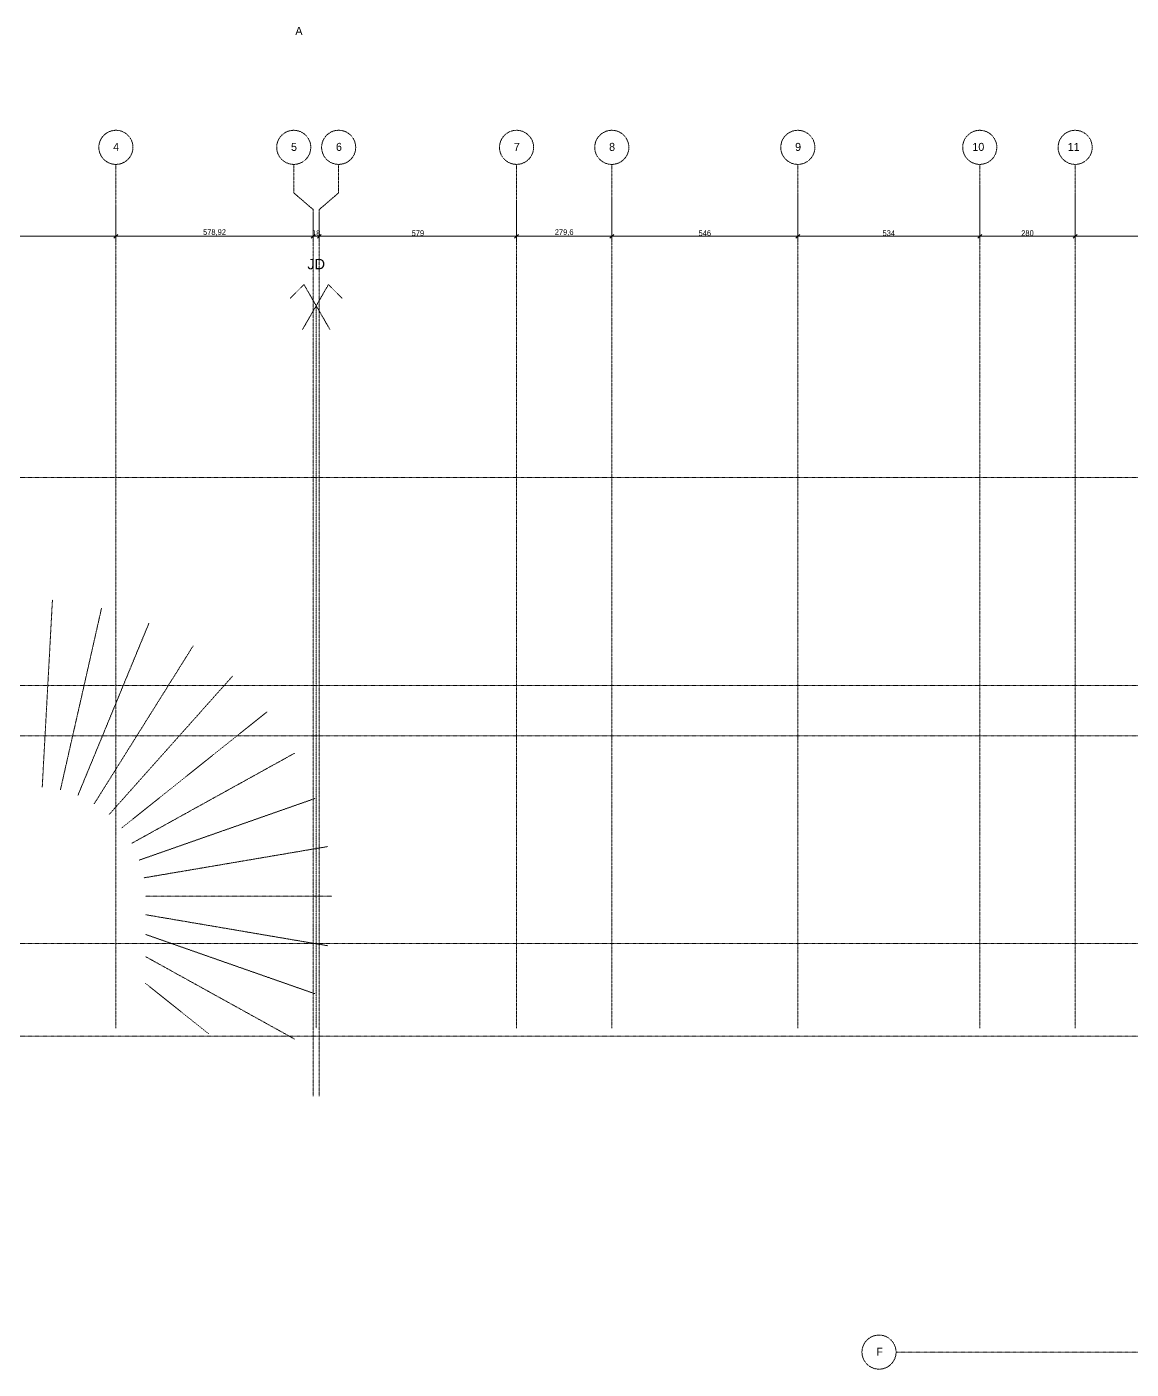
# Model space of a CAD drawing. Header units: millimetres. Extents: x -26249 to 60250, y -21218 to 23336.
# Drawn here: x -23416 to -20175, y 18874 to 22814 of the extents above; entities that cross this region are included whole.
import ezdxf

# ---------------------------------------------------------------- set-up
doc = ezdxf.new("R2010")
doc.units = ezdxf.units.MM
for name, pattern in [('AXES', [50.8, 31.75, -6.35, 6.35, -6.35]), ('Style de ligne -1', [0.41664, 0.20828, -0.20836]), ('Style de ligne -11', [0.347222, 0.20828, -0.138942]), ('Style de ligne -6', [1.04164, 0.625, -0.20828, 0.06943, -0.13893]), ('VW-01', [0.41656, 0.20828, -0.20828])]:
    doc.linetypes.add(name, pattern=pattern)
for name, color, linetype, lineweight in [('01_tram_axes', 10, 'AXES', 9), ('B Général', 7, 'Continuous', 5), ('C ANNOTATIONS-cotation', 7, 'Continuous', 5), ('C ANNOTATIONS-texte', 7, 'Continuous', 5)]:
    doc.layers.add(name, color=color, linetype=linetype, lineweight=lineweight)
doc.layers.add('C ANNOTATIONS-axes horizontaux', color=1, linetype='Style de ligne -1', lineweight=13, true_color=0xff0000)
doc.styles.add('Arial', font='arial.ttf')
doc.styles.add('Eurostile', font='')
doc.styles.get('Eurostile').set_extended_font_data('Eurostile')
doc.dimstyles.new('Arch', dxfattribs={"dimtxt": 20.229601, "dimasz": 11.224121, "dimexe": 15.875, "dimexo": 7.9375, "dimgap": 7.9375, "dimtad": 1, "dimdec": 1, "dimtxsty": 'Arial', "dimblk": 'VW_SLASH-1', "dimblk1": 'VW_SLASH-1', "dimblk2": 'VW_SLASH-1', "dimcen": 0, "dimdle": 7.9375, "dimazin": 0, "dimtfac": 1, "dimtdec": 1, "dimtix": 1, "dimtmove": 0, "dimatfit": 0, "dimldrblk": 'VW_FILLEDARROW-1', "dimfxl": 1, "dimfrac": 2, "dimtolj": 1, "dimarcsym": 0})

# ---------------------------------------------------------------- blocks, each defined once
blk = doc.blocks.new('Groupe-63-1')
at = {"layer": 'B Général', "color": 1, "linetype": 'Style de ligne -11', "lineweight": 13}
blk.add_line((-1456.9, -1173.9), (-1456.9, 946.1), dxfattribs=at)
at = {"layer": 'B Général', "color": 1, "linetype": 'Style de ligne -11', "lineweight": 13, "flags": 128}
for points in [[(-1416.9, 876.8), (-1492.9, 1008.4), (-1532.9, 968.4)], [(-1496.9, 876.8), (-1420.9, 1008.4), (-1380.9, 968.4)]]:
    blk.add_lwpolyline(points, dxfattribs=at)
at = {"layer": 'B Général', "color": 1, "insert": (-1482.8, 1083.6), "char_height": 30.34, "attachment_point": 1, "line_spacing_factor": 0.958078, "style": 'Arial'}
blk.add_mtext('JD', dxfattribs=at)
blk = doc.blocks.new('VW_SLASH-1')
at = {"color": 0, "linetype": 'ByBlock', "lineweight": -2}
blk.add_line((0.71, 0), (-1, 0), dxfattribs=at)
at = {"color": 0, "linetype": 'Continuous', "lineweight": 20, "flags": 128}
blk.add_lwpolyline([(0.5, 0.5), (-0.5, -0.5)], dxfattribs=at)
blk = doc.blocks.new('*D7')
at = {"layer": 'C ANNOTATIONS-cotation', "color": 0, "linetype": 'Continuous', "lineweight": -2, "transparency": 16777216}
for p, q in [((-2044.8, 1238.4), (-2044.8, 1134.1)), ((-2654.8, 1220.7), (-2654.8, 1134.1)), ((-2056.1, 1150), (-2643.6, 1150))]:
    blk.add_line(p, q, dxfattribs=at)
at = {"layer": 'Defpoints', "color": 0, "transparency": 16777216}
for p in [(-2654.8, 1228.7), (-2044.8, 1246.3), (-2654.8, 1150)]:
    blk.add_point(p, dxfattribs=at)
at = {"layer": 'C ANNOTATIONS-cotation', "color": 0, "lineweight": -2, "transparency": 16777216, "xscale": 11.22412109375, "yscale": 11.22412109375, "zscale": 11.22412109375, "rotation": 180}
blk.add_blockref('VW_SLASH-1', (-2654.8, 1150), dxfattribs=at)
at = {"layer": 'C ANNOTATIONS-cotation', "color": 0, "lineweight": -2, "transparency": 16777216, "xscale": 11.22412109375, "yscale": 11.22412109375, "zscale": 11.22412109375}
blk.add_blockref('VW_SLASH-1', (-2044.8, 1150), dxfattribs=at)
at = {"layer": 'C ANNOTATIONS-cotation', "color": 0, "lineweight": 5, "transparency": 16777216, "insert": (-2349.8, 1159.2), "char_height": 16.45, "attachment_point": 5, "style": 'Eurostile'}
blk.add_mtext('\\A1;610', dxfattribs=at)
blk = doc.blocks.new('VW_FILLEDARROW-1')
at = {"linetype": 'Continuous', "lineweight": 0}
blk.add_hatch(color=0, dxfattribs=at).paths.add_polyline_path([(-1.41, 0.38), (0, 0), (-1.41, -0.38)])
at = {"color": 0, "linetype": 'Continuous', "lineweight": 5, "flags": 128}
blk.add_lwpolyline([(-1.41, 0.38), (0, 0), (-1.41, -0.38)], close=True, dxfattribs=at)
blk = doc.blocks.new('*D8')
at = {"layer": 'C ANNOTATIONS-cotation', "color": 0, "linetype": 'Continuous', "lineweight": -2, "transparency": 16777216}
for p, q in [((-2044.8, 1238.4), (-2044.8, 1134.1)), ((-1465.9, 1220.6), (-1465.9, 1134.1)), ((-1477.1, 1150), (-2033.6, 1150))]:
    blk.add_line(p, q, dxfattribs=at)
at = {"layer": 'Defpoints', "color": 0, "transparency": 16777216}
for p in [(-2044.8, 1246.3), (-1465.9, 1228.6), (-2044.8, 1150)]:
    blk.add_point(p, dxfattribs=at)
at = {"layer": 'C ANNOTATIONS-cotation', "color": 0, "lineweight": -2, "transparency": 16777216, "xscale": 11.22412109375, "yscale": 11.22412109375, "zscale": 11.22412109375, "rotation": 180}
blk.add_blockref('VW_SLASH-1', (-2044.8, 1150), dxfattribs=at)
at = {"layer": 'C ANNOTATIONS-cotation', "color": 0, "lineweight": -2, "transparency": 16777216, "xscale": 11.22412109375, "yscale": 11.22412109375, "zscale": 11.22412109375}
blk.add_blockref('VW_SLASH-1', (-1465.9, 1150), dxfattribs=at)
at = {"layer": 'C ANNOTATIONS-cotation', "color": 0, "lineweight": 5, "transparency": 16777216, "insert": (-1755.4, 1160.8), "char_height": 16.45, "attachment_point": 5, "style": 'Eurostile'}
blk.add_mtext('\\A1;578,92', dxfattribs=at)
blk = doc.blocks.new('*D9')
at = {"layer": 'C ANNOTATIONS-cotation', "color": 0, "linetype": 'Continuous', "lineweight": -2, "transparency": 16777216}
for p, q in [((-1465.9, 1220.6), (-1465.9, 1134.1)), ((-1447.9, 1220.6), (-1447.9, 1134.1)), ((-1477.1, 1150), (-1488.4, 1150)), ((-1447.9, 1150), (-1465.9, 1150)), ((-1436.7, 1150), (-1425.5, 1150))]:
    blk.add_line(p, q, dxfattribs=at)
at = {"layer": 'Defpoints', "color": 0, "transparency": 16777216}
for p in [(-1465.9, 1228.6), (-1447.9, 1228.6), (-1465.9, 1150)]:
    blk.add_point(p, dxfattribs=at)
at = {"layer": 'C ANNOTATIONS-cotation', "color": 0, "lineweight": -2, "transparency": 16777216, "xscale": 11.22412109375, "yscale": 11.22412109375, "zscale": 11.22412109375}
blk.add_blockref('VW_SLASH-1', (-1465.9, 1150), dxfattribs=at)
at = {"layer": 'C ANNOTATIONS-cotation', "color": 0, "lineweight": -2, "transparency": 16777216, "xscale": 11.22412109375, "yscale": 11.22412109375, "zscale": 11.22412109375, "rotation": 180}
blk.add_blockref('VW_SLASH-1', (-1447.9, 1150), dxfattribs=at)
at = {"layer": 'C ANNOTATIONS-cotation', "color": 0, "lineweight": 5, "transparency": 16777216, "insert": (-1456.9, 1159.2), "char_height": 16.45, "attachment_point": 5, "style": 'Eurostile'}
blk.add_mtext('\\A1;18', dxfattribs=at)
blk = doc.blocks.new('*D10')
at = {"layer": 'C ANNOTATIONS-cotation', "color": 0, "linetype": 'Continuous', "lineweight": -2, "transparency": 16777216}
for p, q in [((-868.9, 1251.5), (-868.9, 1134.1)), ((-1447.9, 1220.6), (-1447.9, 1134.1)), ((-880.1, 1150), (-1436.7, 1150))]:
    blk.add_line(p, q, dxfattribs=at)
at = {"layer": 'Defpoints', "color": 0, "transparency": 16777216}
for p in [(-1447.9, 1228.6), (-868.9, 1259.4), (-1447.9, 1150)]:
    blk.add_point(p, dxfattribs=at)
at = {"layer": 'C ANNOTATIONS-cotation', "color": 0, "lineweight": -2, "transparency": 16777216, "xscale": 11.22412109375, "yscale": 11.22412109375, "zscale": 11.22412109375, "rotation": 180}
blk.add_blockref('VW_SLASH-1', (-1447.9, 1150), dxfattribs=at)
at = {"layer": 'C ANNOTATIONS-cotation', "color": 0, "lineweight": -2, "transparency": 16777216, "xscale": 11.22412109375, "yscale": 11.22412109375, "zscale": 11.22412109375}
blk.add_blockref('VW_SLASH-1', (-868.9, 1150), dxfattribs=at)
at = {"layer": 'C ANNOTATIONS-cotation', "color": 0, "lineweight": 5, "transparency": 16777216, "insert": (-1158.4, 1159.2), "char_height": 16.45, "attachment_point": 5, "style": 'Eurostile'}
blk.add_mtext('\\A1;579', dxfattribs=at)
blk = doc.blocks.new('*D11')
at = {"layer": 'C ANNOTATIONS-cotation', "color": 0, "linetype": 'Continuous', "lineweight": -2, "transparency": 16777216}
for p, q in [((-589.3, 1263.6), (-589.3, 1134.1)), ((-868.9, 1251.5), (-868.9, 1134.1)), ((-600.6, 1150), (-857.7, 1150))]:
    blk.add_line(p, q, dxfattribs=at)
at = {"layer": 'Defpoints', "color": 0, "transparency": 16777216}
for p in [(-589.3, 1271.6), (-868.9, 1259.4), (-868.9, 1150)]:
    blk.add_point(p, dxfattribs=at)
at = {"layer": 'C ANNOTATIONS-cotation', "color": 0, "lineweight": -2, "transparency": 16777216, "xscale": 11.22412109375, "yscale": 11.22412109375, "zscale": 11.22412109375, "rotation": 180}
blk.add_blockref('VW_SLASH-1', (-868.9, 1150), dxfattribs=at)
at = {"layer": 'C ANNOTATIONS-cotation', "color": 0, "lineweight": -2, "transparency": 16777216, "xscale": 11.22412109375, "yscale": 11.22412109375, "zscale": 11.22412109375}
blk.add_blockref('VW_SLASH-1', (-589.3, 1150), dxfattribs=at)
at = {"layer": 'C ANNOTATIONS-cotation', "color": 0, "lineweight": 5, "transparency": 16777216, "insert": (-729.1, 1160.8), "char_height": 16.45, "attachment_point": 5, "style": 'Eurostile'}
blk.add_mtext('\\A1;279,6', dxfattribs=at)
blk = doc.blocks.new('*D12')
at = {"layer": 'C ANNOTATIONS-cotation', "color": 0, "linetype": 'Continuous', "lineweight": -2, "transparency": 16777216}
for p, q in [((-589.3, 1263.6), (-589.3, 1134.1)), ((-43.3, 1274), (-43.3, 1134.1)), ((-54.6, 1150), (-578.1, 1150))]:
    blk.add_line(p, q, dxfattribs=at)
at = {"layer": 'Defpoints', "color": 0, "transparency": 16777216}
for p in [(-589.3, 1271.6), (-43.3, 1282), (-589.3, 1150)]:
    blk.add_point(p, dxfattribs=at)
at = {"layer": 'C ANNOTATIONS-cotation', "color": 0, "lineweight": -2, "transparency": 16777216, "xscale": 11.22412109375, "yscale": 11.22412109375, "zscale": 11.22412109375, "rotation": 180}
blk.add_blockref('VW_SLASH-1', (-589.3, 1150), dxfattribs=at)
at = {"layer": 'C ANNOTATIONS-cotation', "color": 0, "lineweight": -2, "transparency": 16777216, "xscale": 11.22412109375, "yscale": 11.22412109375, "zscale": 11.22412109375}
blk.add_blockref('VW_SLASH-1', (-43.3, 1150), dxfattribs=at)
at = {"layer": 'C ANNOTATIONS-cotation', "color": 0, "lineweight": 5, "transparency": 16777216, "insert": (-316.3, 1159.2), "char_height": 16.45, "attachment_point": 5, "style": 'Eurostile'}
blk.add_mtext('\\A1;546', dxfattribs=at)
blk = doc.blocks.new('*D13')
at = {"layer": 'C ANNOTATIONS-cotation', "color": 0, "linetype": 'Continuous', "lineweight": -2, "transparency": 16777216}
for p, q in [((-43.3, 1274), (-43.3, 1134.1)), ((490.7, 1296.9), (490.7, 1134.1)), ((479.4, 1150), (-32.1, 1150))]:
    blk.add_line(p, q, dxfattribs=at)
at = {"layer": 'Defpoints', "color": 0, "transparency": 16777216}
for p in [(490.7, 1304.8), (-43.3, 1282), (-43.3, 1150)]:
    blk.add_point(p, dxfattribs=at)
at = {"layer": 'C ANNOTATIONS-cotation', "color": 0, "lineweight": -2, "transparency": 16777216, "xscale": 11.22412109375, "yscale": 11.22412109375, "zscale": 11.22412109375, "rotation": 180}
blk.add_blockref('VW_SLASH-1', (-43.3, 1150), dxfattribs=at)
at = {"layer": 'C ANNOTATIONS-cotation', "color": 0, "lineweight": -2, "transparency": 16777216, "xscale": 11.22412109375, "yscale": 11.22412109375, "zscale": 11.22412109375}
blk.add_blockref('VW_SLASH-1', (490.7, 1150), dxfattribs=at)
at = {"layer": 'C ANNOTATIONS-cotation', "color": 0, "lineweight": 5, "transparency": 16777216, "insert": (223.7, 1159.2), "char_height": 16.45, "attachment_point": 5, "style": 'Eurostile'}
blk.add_mtext('\\A1;534', dxfattribs=at)
blk = doc.blocks.new('*D14')
at = {"layer": 'C ANNOTATIONS-cotation', "color": 0, "linetype": 'Continuous', "lineweight": -2, "transparency": 16777216}
for p, q in [((490.7, 1296.9), (490.7, 1134.1)), ((770.7, 1277.8), (770.7, 1134.1)), ((759.4, 1150), (501.9, 1150))]:
    blk.add_line(p, q, dxfattribs=at)
at = {"layer": 'Defpoints', "color": 0, "transparency": 16777216}
for p in [(490.7, 1304.8), (770.7, 1285.7), (490.7, 1150)]:
    blk.add_point(p, dxfattribs=at)
at = {"layer": 'C ANNOTATIONS-cotation', "color": 0, "lineweight": -2, "transparency": 16777216, "xscale": 11.22412109375, "yscale": 11.22412109375, "zscale": 11.22412109375, "rotation": 180}
blk.add_blockref('VW_SLASH-1', (490.7, 1150), dxfattribs=at)
at = {"layer": 'C ANNOTATIONS-cotation', "color": 0, "lineweight": -2, "transparency": 16777216, "xscale": 11.22412109375, "yscale": 11.22412109375, "zscale": 11.22412109375}
blk.add_blockref('VW_SLASH-1', (770.7, 1150), dxfattribs=at)
at = {"layer": 'C ANNOTATIONS-cotation', "color": 0, "lineweight": 5, "transparency": 16777216, "insert": (630.7, 1159.2), "char_height": 16.45, "attachment_point": 5, "style": 'Eurostile'}
blk.add_mtext('\\A1;280', dxfattribs=at)
blk = doc.blocks.new('*D15')
at = {"layer": 'C ANNOTATIONS-cotation', "color": 0, "linetype": 'Continuous', "lineweight": -2, "transparency": 16777216}
for p, q in [((770.7, 1277.8), (770.7, 1134.1)), ((1385.7, 1263.6), (1385.7, 1134.1)), ((1374.4, 1150), (781.9, 1150))]:
    blk.add_line(p, q, dxfattribs=at)
at = {"layer": 'Defpoints', "color": 0, "transparency": 16777216}
for p in [(770.7, 1285.7), (1385.7, 1271.6), (770.7, 1150)]:
    blk.add_point(p, dxfattribs=at)
at = {"layer": 'C ANNOTATIONS-cotation', "color": 0, "lineweight": -2, "transparency": 16777216, "xscale": 11.22412109375, "yscale": 11.22412109375, "zscale": 11.22412109375, "rotation": 180}
blk.add_blockref('VW_SLASH-1', (770.7, 1150), dxfattribs=at)
at = {"layer": 'C ANNOTATIONS-cotation', "color": 0, "lineweight": -2, "transparency": 16777216, "xscale": 11.22412109375, "yscale": 11.22412109375, "zscale": 11.22412109375}
blk.add_blockref('VW_SLASH-1', (1385.7, 1150), dxfattribs=at)
at = {"layer": 'C ANNOTATIONS-cotation', "color": 0, "lineweight": 5, "transparency": 16777216, "insert": (1078.2, 1159.2), "char_height": 16.45, "attachment_point": 5, "style": 'Eurostile'}
blk.add_mtext('\\A1;615', dxfattribs=at)
blk = doc.blocks.new('Groupe-69-1')
at = {"layer": 'B Général', "color": 8, "linetype": 'VW-01', "lineweight": 5, "true_color": 0x808080}
for p, q in [((4198, 4540.7), (4168.3, 3994.6)), ((4198.2, 4544.9), (4198, 4540.7)), ((4342.5, 4520.6), (4221.7, 3987.1)), ((4481.6, 4476.5), (4273, 3970.8)), ((4611.3, 4409.6), (4320.9, 3946.2)), ((4728, 4322), (4363.9, 3913.8)), ((4828.3, 4216.1), (4401, 3874.7)), ((4909.5, 4094.8), (4430.9, 3830)), ((4969.1, 3961.7), (4453, 3780.8)), ((5005.6, 3820.4), (4466.4, 3728.7)), ((5017.9, 3675), (4471, 3675)), ((5005.6, 3529.6), (4470.9, 3620.6)), ((4969.1, 3388.4), (4470.9, 3562.9)), ((4909.5, 3255.2), (4470.9, 3497.9)), ((4656.3, 3271.4), (4470.9, 3419.4))]:
    blk.add_line(p, q, dxfattribs=at)
blk = doc.blocks.new('axes 2')
at = {"layer": 'B Général', "color": 1, "linetype": 'Style de ligne -6', "lineweight": 13}
for p, q in [((-2044.848, -1173.93), (-2044.848, 1361.07)), ((-868.925, -1173.93), (-868.925, 1361.07)), ((-589.328, -1173.93), (-589.328, 1361.07)), ((-43.328, -1173.93), (-43.328, 1361.07)), ((490.672, -1173.93), (490.672, 1361.07)), ((770.672, -1173.93), (770.672, 1361.07))]:
    blk.add_line(p, q, dxfattribs=at)
at = {"layer": 'B Général', "color": 1, "linetype": 'Style de ligne -6', "lineweight": 13, "flags": 128}
for points in [[(-1522.849, 1361.07), (-1522.849, 1277.57), (-1465.925, 1228.57), (-1465.925, -1373.93)], [(-1391, 1361.07), (-1391, 1277.57), (-1447.925, 1228.57), (-1447.925, -1373.93)]]:
    blk.add_lwpolyline(points, dxfattribs=at)
at = {"layer": 'B Général', "color": 1, "linetype": 'VW-01', "lineweight": 13}
for centre in [(-2044.848, 1411.07), (-1522.849, 1411.07), (-1391, 1411.07), (-868.925, 1411.07), (-589.328, 1411.07), (-43.328, 1411.07), (490.672, 1411.07), (770.672, 1411.07)]:
    blk.add_circle(centre, 50, dxfattribs=at)
at = {"layer": 'C ANNOTATIONS-axes horizontaux', "color": 5, "true_color": 0x0000ff}
for p, q in [((4705, 442.07), (-4705, 442.07)), ((4705, -167.93), (-4705, -167.93)), ((4705, -315.93), (-4705, -315.93)), ((4705, -925.93), (-4705, -925.93)), ((4705, -1197.93), (-4705, -1197.93)), ((4705, -2124.828), (245, -2124.828))]:
    blk.add_line(p, q, dxfattribs=at)
blk.add_circle((195, -2124.828), 50, dxfattribs=at)
at = {"layer": 'B Général', "color": 7}
blk.add_blockref('Groupe-63-1', (0, 0), dxfattribs=at)
at = {"layer": 'B Général', "color": 7, "attachment_point": 1, "line_spacing_factor": 0.895453, "style": 'Eurostile'}
for s, insert, char_height in [('4', (-2052.766, 1424.159), 23.496), ('5', (-1530.768, 1424.159), 23.496), ('6', (-1398.919, 1424.159), 23.496), ('7', (-876.843, 1424.159), 23.496), ('8', (-597.247, 1424.159), 23.496), ('9', (-51.247, 1424.159), 23.496), ('10', (469.019, 1424.159), 23.4956), ('11', (749.019, 1424.159), 23.4956)]:
    blk.add_mtext(s, dxfattribs=dict(at, insert=insert, char_height=char_height))
at = {"layer": 'C ANNOTATIONS-axes horizontaux', "color": 5, "true_color": 0x0000ff, "insert": (187.081, -2111.739), "char_height": 23.496, "attachment_point": 1, "line_spacing_factor": 0.895453, "style": 'Eurostile'}
blk.add_mtext('F', dxfattribs=at)
at = {"layer": 'C ANNOTATIONS-texte', "color": 7, "insert": (-1518.068, 1764.714), "char_height": 23.496, "attachment_point": 1, "line_spacing_factor": 0.895453, "style": 'Eurostile'}
blk.add_mtext('A', dxfattribs=at)
at = {"layer": 'C ANNOTATIONS-cotation', "color": 7, "linetype": 'Continuous', "lineweight": 5}
for base, p1, p2, picture, middle in [((-43.328, 1150), (490.672, 1304.822), (-43.328, 1281.962), '*D13', (223.672, 1159.223)), ((490.672, 1150), (770.672, 1285.746), (490.672, 1304.822), '*D14', (630.672, 1159.223)), ((-868.925, 1150), (-589.328, 1271.57), (-868.925, 1259.446), '*D11', (-729.127, 1160.79)), ((-589.328, 1150), (-43.328, 1281.962), (-589.328, 1271.57), '*D12', (-316.328, 1159.223)), ((770.672, 1150), (1385.672, 1271.57), (770.672, 1285.746), '*D15', (1078.172, 1159.223)), ((-2654.848, 1150), (-2044.848, 1246.306), (-2654.848, 1228.681), '*D7', (-2349.848, 1159.223)), ((-2044.848, 1150), (-1465.925, 1228.57), (-2044.848, 1246.306), '*D8', (-1755.386, 1160.79)), ((-1465.925, 1150), (-1447.925, 1228.57), (-1465.925, 1228.57), '*D9', (-1456.925, 1159.223)), ((-1447.925, 1150), (-868.925, 1259.446), (-1447.925, 1228.57), '*D10', (-1158.425, 1159.223))]:
    dim = blk.add_linear_dim(base=base, p1=p1, p2=p2, dimstyle='Arch', override={"dimtxt": 16.446886, "dimgap": 1, "dimdec": 2, "dimpost": '<>', "dimtxsty": 'Eurostile', "dimtmove": 2}, dxfattribs=at)
    dim.commit()
    dim.dimension.update_dxf_attribs({"geometry": picture, "text_midpoint": middle})

msp = doc.modelspace()

# ---------------------------------------------------------------- block references
at = {"layer": '01_tram_axes'}
msp.add_blockref('axes 2', (-21110.084, 21048.827), dxfattribs=at)
at = {"layer": 'B Général', "color": 7}
msp.add_blockref('Groupe-69-1', (-27539.392, 16587.217), dxfattribs=at)

doc.saveas('drawing.dxf')
